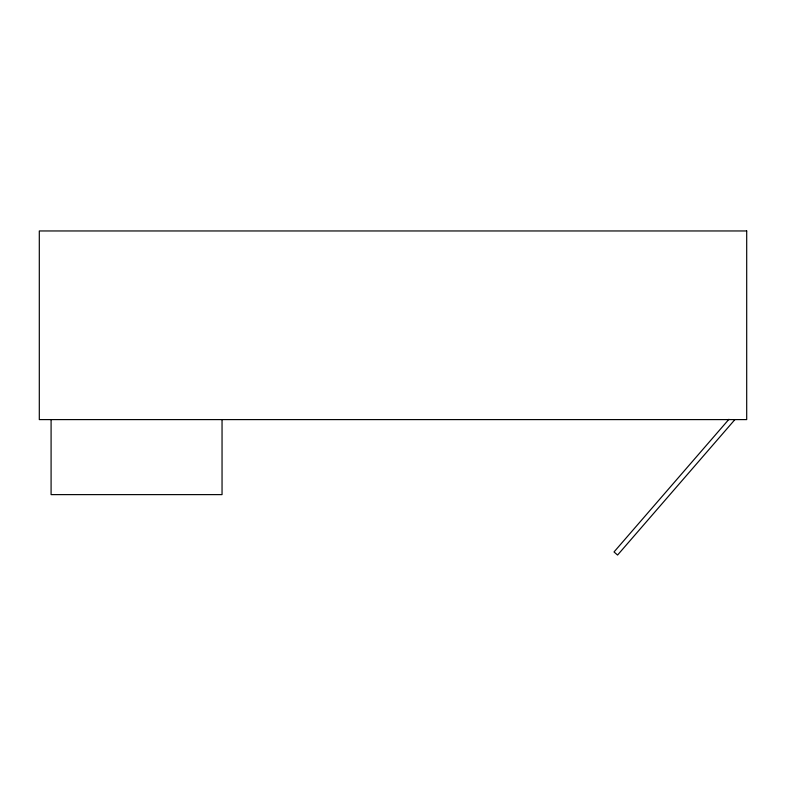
<?xml version="1.0" encoding="UTF-8"?>
<svg xmlns="http://www.w3.org/2000/svg" width="786" height="786" viewBox="0 0 786 786"><rect width="100%" height="100%" fill="white"/><g stroke="black" fill="none" stroke-linecap="round" stroke-linejoin="round"><path stroke-width="1.18" d="M728.936 419.292L614.013 551.959L617.58 555.044L734.91 419.596M222.045 419.596L222.045 494.62L51.09 494.62L51.09 419.596M746.7 230.956L39.3 230.956L39.3 419.596L746.7 419.596L746.7 230.956"/></g></svg>
